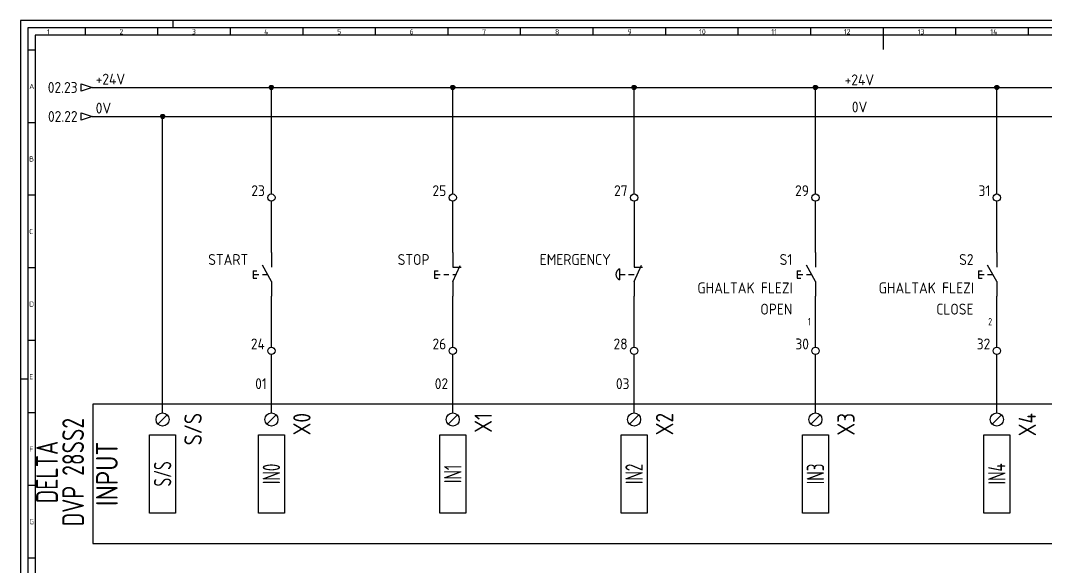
# Model space of a CAD drawing. Header units: millimetres. Extents: x 0 to 1401, y 5 to 846.
# Drawn here: x 0 to 706, y 470 to 846 of the extents above; entities that cross this region are included whole.
import ezdxf
from ezdxf.enums import TextEntityAlignment as Align

# ---------------------------------------------------------------- set-up
doc = ezdxf.new("R2010")
doc.units = ezdxf.units.MM
doc.header["$LTSCALE"] = 12
for name, color, linetype in [('035', 5, 'Continuous'), ('07', 7, 'Continuous'), ('DESC', 1, 'Continuous'), ('MISC', 2, 'Continuous'), ('RED_2.5mm^2', 1, 'Continuous'), ('SYMS', 7, 'Continuous'), ('TAGS', 51, 'Continuous'), ('TERMS', 4, 'Continuous'), ('WIRENO', 70, 'Continuous'), ('WIREREF_DEST', 61, 'Continuous'), ('XREF', 7, 'Continuous')]:
    doc.layers.add(name, color=color, linetype=linetype)
doc.styles.add('ISO Proportional', font='isocp.shx')
doc.styles.add('WD_IEC', font='ISOCP2.shx', dxfattribs={"width": 0.9, "height": 4})

# ---------------------------------------------------------------- blocks, each defined once
blk = doc.blocks.new('IEC_border_a0')
at = {"layer": '035', "color": 0}
for p, q in [((0, 841), (0, 0)), ((1189, 841), (0, 841)), ((105, 841), (105, 836)), ((44.5, 836), (44.5, 831)), ((94.5, 836), (94.5, 831)), ((144.5, 836), (144.5, 831)), ((194.5, 836), (194.5, 831)), ((244.5, 836), (244.5, 831)), ((294.5, 836), (294.5, 831)), ((344.5, 836), (344.5, 831)), ((394.5, 836), (394.5, 831)), ((444.5, 836), (444.5, 831)), ((494.5, 836), (494.5, 831)), ((544.5, 836), (544.5, 831)), ((594.5, 836), (594.5, 831)), ((644.5, 836), (644.5, 831)), ((694.5, 836), (694.5, 831)), ((9.98, 820.54), (5, 820.54)), ((9.98, 770.54), (5, 770.54)), ((9.98, 720.54), (5, 720.54)), ((9.98, 670.54), (5, 670.54)), ((9.98, 620.54), (5, 620.54)), ((0, 594), (5, 594)), ((10, 570.5), (5.02, 570.5)), ((10, 520.5), (5, 520.5)), ((10, 470.5), (5.02, 470.5))]:
    blk.add_line(p, q, dxfattribs=at)
blk.add_lwpolyline([(10, 10), (1179, 10), (1179, 831), (10, 831)], close=True, dxfattribs=at)
at = {"layer": '07', "color": 0}
blk.add_line((594.5, 831), (594.5, 821), dxfattribs=at)
blk.add_lwpolyline([(5, 5), (1184, 5), (1184, 836), (5, 836)], close=True, dxfattribs=at)
at = {"layer": '035', "color": 0, "style": 'ISO Proportional'}
for s, p in [('1', (18.31, 831.5)), ('2', (68.23, 831.5)), ('3', (118.18, 831.5)), ('4', (167.88, 831.5)), ('5', (218.34, 831.5)), ('6', (268.19, 831.5)), ('7', (318.17, 831.5)), ('8', (368.42, 831.5)), ('9', (418.46, 831.5)), ('10', (467.72, 831.5)), ('11', (517.49, 831.5)), ('12', (567.49, 831.5)), ('13', (618.42, 831.5)), ('14', (668.46, 831.5)), ('A', (6, 793.79)), ('B', (6, 743.79)), ('C', (6, 693.79)), ('D', (6, 643.79)), ('E', (6.02, 593.75)), ('F', (6.02, 543.75)), ('G', (6.02, 493.75))]:
    blk.add_text(s, height=3.5, dxfattribs=at).set_placement(p)
blk = doc.blocks.new('PLCIO_F85')
at = {"layer": 'SYMS'}
for p, q in [((-48, 48), (-48, -48)), ((1036, 48), (-48, 48)), ((-3.18, 34.32), (3.18, 40.68)), ((71.82, 34.32), (78.18, 40.68)), ((196.82, 34.32), (203.18, 40.68)), ((321.82, 34.32), (328.18, 40.68)), ((446.82, 34.32), (453.18, 40.68)), ((571.82, 34.32), (578.18, 40.68)), ((-9, -27), (-9, 27)), ((-9, 27), (9, 27)), ((9, 27), (9, -27)), ((66, -27), (66, 27)), ((66, 27), (84, 27)), ((84, 27), (84, -27)), ((191, -27), (191, 27)), ((191, 27), (209, 27)), ((209, 27), (209, -27)), ((316, -27), (316, 27)), ((316, 27), (334, 27)), ((334, 27), (334, -27)), ((441, -27), (441, 27)), ((441, 27), (459, 27)), ((459, 27), (459, -27)), ((566, -27), (566, 27)), ((566, 27), (584, 27)), ((584, 27), (584, -27)), ((9, -27), (-9, -27)), ((84, -27), (66, -27)), ((209, -27), (191, -27)), ((334, -27), (316, -27)), ((459, -27), (441, -27)), ((584, -27), (566, -27)), ((-48, -48), (1036, -48))]:
    blk.add_line(p, q, dxfattribs=at)
for centre in [(0, 37.5), (75, 37.5), (200, 37.5), (325, 37.5), (450, 37.5), (575, 37.5)]:
    blk.add_circle(centre, 4.5, dxfattribs=at)
at = {"layer": 'SYMS', "style": 'WD_IEC', "width": 0.9}
for tag, p in [('TERMDESC02', (81.25, 60)), ('TERMDESC03', (206.25, 60)), ('TERMDESC04', (331.25, 60)), ('TERMDESC05', (456.25, 60)), ('TERMDESC06', (581.25, 60)), ('TERMDESC07', (706.25, 60)), ('TERMDESC08', (831.25, 60)), ('TERMDESC09', (956.25, 60)), ('TERMDESC01', (6.25, 60))]:
    blk.add_attdef(tag, text='', height=12, rotation=90, dxfattribs=at).set_placement(p, align=Align.TOP_LEFT)
at = {"layer": 'SYMS', "style": 'WD_IEC', "width": 0.9, "flags": 1}
for tag, p in [('X2TERM01', (0, 42)), ('X2TERM02', (75, 42)), ('X2TERM03', (200, 42)), ('X2TERM04', (325, 42)), ('X2TERM05', (450, 42)), ('X2TERM06', (575, 42)), ('X2TERM07', (700, 42)), ('X2TERM08', (825, 42)), ('X2TERM09', (950, 42))]:
    blk.add_attdef(tag, text='', height=1.92, rotation=90, dxfattribs=at).set_placement(p, align=Align.RIGHT)
at = {"layer": 'SYMS', "style": 'WD_IEC', "width": 0.9}
for tag, p in [('TERM01', (15, 42)), ('TERM02', (90, 42)), ('TERM03', (215, 42)), ('TERM04', (340, 42)), ('TERM05', (465, 42)), ('TERM06', (590, 42)), ('TERM07', (715, 42)), ('TERM08', (840, 42)), ('TERM09', (965, 42))]:
    blk.add_attdef(tag, text='', height=12, rotation=90, dxfattribs=at).set_placement(p, align=Align.TOP_RIGHT)
at = {"layer": 'SYMS', "style": 'WD_IEC'}
for tag, width, p in [('LINE1', 0.9, (-87, 0)), ('LINE2', 0.9, (-69, 0)), ('DESC', 0.9, (-50.84, 0)), ('TAG', 0.9, (-30.87, 0)), ('INST', 0.8, (-159, 0)), ('LOC', 0.8, (-141, 0)), ('MFG', 0.8, (-123, 0)), ('CAT', 0.8, (-105, 0))]:
    blk.add_attdef(tag, text='', height=15, rotation=90, dxfattribs=dict(at, width=width)).set_placement(p, align=Align.CENTER)
at = {"layer": 'SYMS', "style": 'WD_IEC', "width": 0.7}
for tag, p in [('TAGA01', (0, 0)), ('TAGA02', (75, 0)), ('TAGA03', (200, 0)), ('TAGA04', (325, 0)), ('TAGA05', (450, 0)), ('TAGA06', (575, 0)), ('TAGA07', (700, 0)), ('TAGA08', (825, 0)), ('TAGA09', (950, 0))]:
    blk.add_attdef(tag, text='', height=12, rotation=90, dxfattribs=at).set_placement(p, align=Align.MIDDLE_CENTER)
at = {"layer": 'SYMS', "linetype": 'Continuous', "style": 'WD_IEC', "width": 0.9, "flags": 9}
blk.add_attdef('ASSYCODE', text='', height=1.92, rotation=90, dxfattribs=at).set_placement((-102.85, -22.08), align=Align.CENTER)
at = {"layer": 'SYMS', "style": 'WD_IEC', "width": 0.9}
for tag, p in [('DESCA01', (-9, -111)), ('DESCB01', (9, -111)), ('DESCC01', (27, -111)), ('DESCD01', (45, -111)), ('DESCE01', (63, -111)), ('DESCA02', (66, -111)), ('DESCB02', (84, -111)), ('DESCC02', (102, -111)), ('DESCD02', (120, -111)), ('DESCE02', (138, -111)), ('DESCA03', (191, -111)), ('DESCB03', (209, -111)), ('DESCC03', (227, -111)), ('DESCD03', (245, -111)), ('DESCE03', (263, -111)), ('DESCA04', (316, -111)), ('DESCB04', (334, -111)), ('DESCC04', (352, -111)), ('DESCD04', (370, -111)), ('DESCE04', (388, -111)), ('DESCA05', (441, -111)), ('DESCB05', (459, -111)), ('DESCC05', (477, -111)), ('DESCD05', (495, -111)), ('DESCE05', (513, -111)), ('DESCA06', (566, -111)), ('DESCB06', (584, -111)), ('DESCC06', (602, -111)), ('DESCD06', (620, -111)), ('DESCE06', (638, -111)), ('DESCA07', (691, -111)), ('DESCB07', (709, -111)), ('DESCC07', (727, -111)), ('DESCD07', (745, -111)), ('DESCE07', (763, -111)), ('DESCA08', (816, -111)), ('DESCB08', (834, -111)), ('DESCC08', (852, -111)), ('DESCD08', (870, -111)), ('DESCE08', (888, -111)), ('DESCA09', (941, -111)), ('DESCB09', (959, -111)), ('DESCC09', (977, -111)), ('DESCD09', (995, -111)), ('DESCE09', (1013, -111))]:
    blk.add_attdef(tag, text='', height=15, rotation=90, dxfattribs=at).set_placement(p, align=Align.RIGHT)
blk = doc.blocks.new('WDDOT')
for radius in [0.72, 0.449, 0.223]:
    blk.add_circle((0, 0), radius)
blk = doc.blocks.new('VPB12')
for p, q in [((0, 7.5), (0, 2.5)), ((-6.25, 1.25), (-6.25, -1.25)), ((-6.25, 1.25), (-5, 1.25)), ((-6.25, 0), (-4.38, 0)), ((-3.12, 0), (-1.39, 0)), ((0, -2.5), (2.5, 3.12)), ((0, 2.5), (2.87, 2.5)), ((0, 0), (1.11, 0)), ((-6.25, -1.25), (-5, -1.25)), ((0, -2.5), (0, -7.5))]:
    blk.add_line(p, q)
at = {"style": 'WD_IEC'}
for tag, p in [('INST', (-8, 10.25)), ('LOC', (-8, 6.75)), ('TAG1', (-8, 3.25)), ('DESC1', (-8, -10.35)), ('DESC2', (-8, -13.85)), ('DESC3', (-8, -17.35))]:
    blk.add_attdef(tag, text='', height=2.5, dxfattribs=at).set_placement(p, align=Align.RIGHT)
blk.add_attdef('TERM01', text='', height=2, rotation=90, dxfattribs=at).set_placement((-1, 7.5), align=Align.RIGHT)
at = {"style": 'WD_IEC', "flags": 1}
for tag, p, height in [('X2TERM01', (0, 7.5), 0.32), ('CONTACT', (0.5, 4.5), 1), ('COMMON', (1.75, 3.25), 1), ('X1LINK', (1.5, 0), 0.32), ('ASSYCODE', (1, -4), 1), ('FAMILY', (1, -5.5), 1), ('CATDESC', (1, -7), 1), ('X8TERM02', (0, -7.5), 0.32)]:
    blk.add_attdef(tag, p, '', height=height, dxfattribs=at)
at = {"style": 'WD_IEC', "flags": 9}
for tag, p in [('MFG', (-8.5, -0.25)), ('CAT', (-8.5, -2.75))]:
    blk.add_attdef(tag, text='', height=1.5, dxfattribs=at).set_placement(p, align=Align.RIGHT)
at = {"style": 'WD_IEC'}
blk.add_attdef('TERM02', (-1, -7.5), '', height=2, rotation=90, dxfattribs=at)
at = {"lineweight": 15, "style": 'WD_IEC'}
blk.add_attdef('XREF', text='', height=2.5, dxfattribs=at).set_placement((-8, -6.35), align=Align.RIGHT)
blk = doc.blocks.new('VPB12M')
for p, q in [((0, 7.5), (0, 2.5)), ((-5, 1.875), (-5, -1.875)), ((-5, 0), (-3.125, 0)), ((-1.94444, 0), (0, 0)), ((0, -2.5), (2.5, 3.125)), ((0, 2.5), (2.8678, 2.5)), ((0, -2.5), (0, -7.5))]:
    blk.add_line(p, q)
blk.add_arc((-4.21875, 0), 2.03125, 112.6198649, 247.3801351)
at = {"style": 'WD_IEC'}
for tag, p in [('INST', (-8, 10.25)), ('LOC', (-8, 6.75)), ('TAG1', (-8, 3.25)), ('DESC1', (-8, -10.35)), ('DESC2', (-8, -13.85)), ('DESC3', (-8, -17.35))]:
    blk.add_attdef(tag, text='', height=2.5, dxfattribs=at).set_placement(p, align=Align.RIGHT)
blk.add_attdef('TERM01', text='', height=2, rotation=90, dxfattribs=at).set_placement((-1, 7.5), align=Align.RIGHT)
at = {"style": 'WD_IEC', "flags": 1}
for tag, p, height in [('X2TERM01', (0, 7.5), 0.32), ('CONTACT', (0.5, 4.5), 1), ('COMMON', (1.75, 3.25), 1), ('X1LINK', (1.5, 0), 0.32), ('ASSYCODE', (1, -4), 1), ('FAMILY', (1, -5.5), 1), ('CATDESC', (1, -7), 1), ('X8TERM02', (0, -7.5), 0.32)]:
    blk.add_attdef(tag, p, '', height=height, dxfattribs=at)
at = {"style": 'WD_IEC', "flags": 9}
for tag, p in [('MFG', (-8.5, -0.25)), ('CAT', (-8.5, -2.75))]:
    blk.add_attdef(tag, text='', height=1.5, dxfattribs=at).set_placement(p, align=Align.RIGHT)
at = {"style": 'WD_IEC'}
blk.add_attdef('TERM02', (-1, -7.5), '', height=2, rotation=90, dxfattribs=at)
at = {"lineweight": 15, "style": 'WD_IEC'}
blk.add_attdef('XREF', text='', height=2.5, dxfattribs=at).set_placement((-8, -6.35), align=Align.RIGHT)
blk = doc.blocks.new('HA1D3')
blk.add_lwpolyline([(0, 0), (-3.75, -1.25), (-3.75, 1.25)], close=True)
at = {"style": 'WD_IEC'}
blk.add_attdef('XREF', text='', height=2.5, dxfattribs=at).set_placement((-5, 0), align=Align.MIDDLE_RIGHT)
at = {"style": 'WD_IEC', "flags": 1}
blk.add_attdef('SIGCODE', text='', height=1, dxfattribs=at).set_placement((-2.5, 1.8), align=Align.RIGHT)
at = {"style": 'WD_IEC'}
for tag, p, height, flags in [('X1TERM01', (0, 0), 0.32, 1), ('WIRENO', (1.25, 1), 2.5, 8)]:
    blk.add_attdef(tag, p, '', height=height, dxfattribs=dict(at, flags=flags))
blk.add_attdef('DESC1', text='', height=2.5, dxfattribs=at).set_placement((1.25, -1), align=Align.TOP_LEFT)
blk = doc.blocks.new('WD_WNH')
at = {"linetype": 'Continuous', "style": 'WD_IEC', "width": 0.8}
blk.add_attdef('WIRENO', text='', height=2.5, dxfattribs=at).set_placement((0, 0.75), align=Align.CENTER)
at = {"style": 'WD_IEC', "flags": 1}
for tag, p in [('W08USER', (0, 0.375)), ('W04USER', (0, 0.875)), ('W05USER', (0, 0.75)), ('W09USER', (0, 0.25)), ('W03USER', (0, 1)), ('W06USER', (0, 0.625)), ('W07USER', (0, 0.5)), ('W02USER', (0, 1.125)), ('W01USER', (0, 1.25)), ('W10USER', (0, 0.125))]:
    blk.add_attdef(tag, text='', height=0.08, dxfattribs=at).set_placement(p, align=Align.CENTER)
blk = doc.blocks.new('VPB11')
for p, q in [((0, 7.5), (0, 2.5)), ((-6.25, 1.25), (-6.25, -1.25)), ((-6.25, 1.25), (-5, 1.25)), ((-6.25, 0), (-4.375, 0)), ((0, -2.5), (-3.125, 3.125)), ((-3.125, 0), (-1.389, 0)), ((-6.25, -1.25), (-5, -1.25)), ((0, -2.5), (0, -7.5))]:
    blk.add_line(p, q)
at = {"style": 'WD_IEC'}
for tag, p in [('INST', (-8, 10.25)), ('LOC', (-8, 6.75)), ('TAG1', (-8, 3.25)), ('DESC1', (-8, -10.35)), ('DESC2', (-8, -13.85)), ('DESC3', (-8, -17.35))]:
    blk.add_attdef(tag, text='', height=2.5, dxfattribs=at).set_placement(p, align=Align.RIGHT)
blk.add_attdef('TERM01', text='', height=2, rotation=90, dxfattribs=at).set_placement((-1, 7.5), align=Align.RIGHT)
at = {"style": 'WD_IEC', "flags": 1}
for tag, p, height in [('X2TERM01', (0, 7.5), 0.32), ('CONTACT', (0.5, 4.5), 1), ('COMMON', (1.75, 3.25), 1), ('X1LINK', (0, 0), 0.32), ('ASSYCODE', (1, -4), 1), ('FAMILY', (1, -5.5), 1), ('CATDESC', (1, -7), 1), ('X8TERM02', (0, -7.5), 0.32)]:
    blk.add_attdef(tag, p, '', height=height, dxfattribs=at)
at = {"style": 'WD_IEC', "flags": 9}
for tag, p in [('MFG', (-8.5, -0.25)), ('CAT', (-8.5, -2.75))]:
    blk.add_attdef(tag, text='', height=1.5, dxfattribs=at).set_placement(p, align=Align.RIGHT)
at = {"style": 'WD_IEC'}
blk.add_attdef('TERM02', (-1, -7.5), '', height=2, rotation=90, dxfattribs=at)
at = {"lineweight": 15, "style": 'WD_IEC'}
blk.add_attdef('XREF', text='', height=2.5, dxfattribs=at).set_placement((-8, -6.35), align=Align.RIGHT)
blk = doc.blocks.new('WD_WNV')
at = {"linetype": 'Continuous', "style": 'WD_IEC', "width": 0.8}
blk.add_attdef('WIRENO', text='', height=2.5, dxfattribs=at).set_placement((-1.6, 0), align=Align.MIDDLE_RIGHT)
at = {"style": 'WD_IEC', "flags": 1}
for tag, p in [('W08USER', (-1, 0.375)), ('W04USER', (-1, 0.875)), ('W05USER', (-1, 0.75)), ('W09USER', (-1, 0.25)), ('W03USER', (-1, 1)), ('W06USER', (-1, 0.625)), ('W07USER', (-1, 0.5)), ('W02USER', (-1, 1.125)), ('W01USER', (-1, 1.25)), ('W10USER', (-1, 0.125))]:
    blk.add_attdef(tag, text='', height=0.08, dxfattribs=at).set_placement(p, align=Align.CENTER)
blk = doc.blocks.new('VT0002')
blk.add_circle((0, 0), 1.25)
at = {"style": 'WD_IEC', "flags": 1}
for tag, p, height in [('ASSYCODE', (2.75, 10.75), 1), ('CATDESC', (2.75, 9.25), 1), ('MFG', (2.75, 7.25), 1.5), ('CAT', (2.75, 4.75), 1.5), ('X4PIN01', (-1.25, 1), 0.25), ('X4TERM01', (-1.25, 0), 0.25), ('X4TERMDESC01', (-1.25, 0.5), 0.4), ('STRIPSEQ', (0, 0), 0.025), ('X2PIN01', (0, 2.25), 0.25), ('X2TERM01', (0, 1.25), 0.25), ('X8PIN01', (0, -0.25), 0.25), ('X2TERMDESC01', (0, 1.75), 0.4), ('X1PIN01', (1.25, 1), 0.25), ('X1TERM01', (1.25, 0), 0.25), ('X1TERMDESC01', (1.25, 0.5), 0.4), ('LINKTERM', (0, -0.04), 0.025), ('X8TERM01', (0, -1.25), 0.25), ('X8TERMDESC01', (0, -0.75), 0.4)]:
    blk.add_attdef(tag, p, '', height=height, dxfattribs=at)
at = {"style": 'WD_IEC'}
for tag, p in [('INST', (-2.25, 6.5)), ('LOC', (-2.25, 3.5)), ('DESC2', (-2.25, -9.25)), ('DESC1', (-2.25, -6.25)), ('DESC3', (-2.25, -12.25))]:
    blk.add_attdef(tag, text='', height=2.5, dxfattribs=at).set_placement(p, align=Align.RIGHT)
at = {"style": 'WD_IEC', "flags": 8}
for tag, height, p in [('TAGSTRIP', 2.5, (-2.25, 0.5)), ('TERM01', 2, (-2.25, -3.25))]:
    blk.add_attdef(tag, text='', height=height, dxfattribs=at).set_placement(p, align=Align.RIGHT)

msp = doc.modelspace()

# ---------------------------------------------------------------- linework, layer by layer
at = {"layer": 'RED_2.5mm^2', "color": 0}
for p, q in [((49.34, 799.79), (1107.09, 799.79)), ((172.94, 726.37), (172.94, 799.79)), ((297.94, 726.37), (297.94, 799.79)), ((422.94, 726.37), (422.94, 799.79)), ((547.94, 726.37), (547.94, 799.79)), ((672.94, 726.37), (672.94, 799.79)), ((49.34, 779.79), (1107.09, 779.79)), ((97.94, 575.43), (97.94, 779.79)), ((172.94, 685.94), (172.94, 721.37)), ((297.94, 685.94), (297.94, 721.37)), ((547.94, 685.94), (547.94, 721.37)), ((172.94, 620.75), (172.94, 655.94)), ((297.94, 620.75), (297.94, 655.94)), ((422.94, 620.75), (422.94, 655.94)), ((547.94, 620.75), (547.94, 655.94)), ((172.94, 575.43), (172.94, 615.75)), ((297.94, 575.43), (297.94, 615.75)), ((422.94, 575.43), (422.94, 615.75)), ((547.94, 575.43), (547.94, 615.75)), ((672.94, 575.43), (672.94, 615.75))]:
    msp.add_line(p, q, dxfattribs=at)
at = {"layer": 'RED_2.5mm^2'}
for p, q in [((422.94, 721.37), (422.94, 685.94)), ((672.94, 685.94), (672.94, 721.37)), ((672.94, 620.75), (672.94, 655.94))]:
    msp.add_line(p, q, dxfattribs=at)

# ---------------------------------------------------------------- block references
msp.add_blockref('IEC_border_a0', (0, 4.94))
at = {"layer": 'SYMS', "color": 0}
ref = msp.add_blockref('HA1D3', (49.34, 799.79), dxfattribs=dict(at, xscale=2, yscale=2, zscale=2))
ref.add_attrib('XREF', '02.23', dxfattribs={"layer": 'XREF', "height": 7.5, "style": 'WD_IEC'}).set_placement((39.34, 799.79), align=Align.MIDDLE_RIGHT)
ref.add_attrib('WIRENO', '+24V', (51.84, 801.79), dxfattribs={"layer": 'WIREREF_DEST', "height": 7.5, "style": 'WD_IEC', "flags": 8})
at = {"layer": 'SYMS', "color": 0, "xscale": 2, "yscale": 2, "zscale": 2}
for p in [(172.94, 799.79), (297.94, 799.79), (422.94, 799.79), (547.94, 799.79), (672.94, 799.79), (97.94, 779.79)]:
    msp.add_blockref('WDDOT', p, dxfattribs=at)
at = {"layer": 'SYMS', "color": 0}
ref = msp.add_blockref('HA1D3', (49.34, 779.79), dxfattribs=dict(at, xscale=2, yscale=2, zscale=2))
ref.add_attrib('XREF', '02.22', dxfattribs={"layer": 'XREF', "height": 7.5, "style": 'WD_IEC'}).set_placement((39.34, 779.79), align=Align.MIDDLE_RIGHT)
ref.add_attrib('WIRENO', '0V', (51.84, 781.79), dxfattribs={"layer": 'WIREREF_DEST', "height": 7.5, "style": 'WD_IEC', "flags": 8})
at = {"layer": 'SYMS'}
ref = msp.add_blockref('VT0002', (172.94, 723.87), dxfattribs=dict(at, xscale=2, yscale=2, zscale=2))
ref.add_attrib('TAGSTRIP', '23', dxfattribs={"layer": 'TAGS', "height": 7.5, "style": 'WD_IEC', "flags": 8}).set_placement((168.44, 724.87), align=Align.RIGHT)
ref = msp.add_blockref('VT0002', (297.94, 723.87), dxfattribs=dict(at, xscale=2, yscale=2, zscale=2))
ref.add_attrib('TAGSTRIP', '25', dxfattribs={"layer": 'TAGS', "height": 7.5, "style": 'WD_IEC', "flags": 8}).set_placement((293.44, 724.87), align=Align.RIGHT)
ref = msp.add_blockref('VT0002', (422.94, 723.87), dxfattribs=dict(at, xscale=2, yscale=2, zscale=2))
ref.add_attrib('TAGSTRIP', '27', dxfattribs={"layer": 'TAGS', "height": 7.5, "style": 'WD_IEC', "flags": 8}).set_placement((418.44, 724.87), align=Align.RIGHT)
ref = msp.add_blockref('VT0002', (547.94, 723.87), dxfattribs=dict(at, xscale=2, yscale=2, zscale=2))
ref.add_attrib('TAGSTRIP', '29', dxfattribs={"layer": 'TAGS', "height": 7.5, "style": 'WD_IEC', "flags": 8}).set_placement((543.44, 724.87), align=Align.RIGHT)
ref = msp.add_blockref('VT0002', (672.94, 723.87), dxfattribs=dict(at, xscale=2, yscale=2, zscale=2))
ref.add_attrib('TAGSTRIP', '31', dxfattribs={"layer": 'TAGS', "height": 7.5, "style": 'WD_IEC', "flags": 8}).set_placement((668.44, 724.87), align=Align.RIGHT)
at = {"layer": 'SYMS', "color": 0}
ref = msp.add_blockref('VPB11', (172.94, 670.94), dxfattribs=dict(at, xscale=2, yscale=2, zscale=2))
ref.add_attrib('TAG1', 'START', dxfattribs={"layer": 'TAGS', "height": 7.5, "style": 'WD_IEC'}).set_placement((156.94, 677.44), align=Align.RIGHT)
ref = msp.add_blockref('VPB12', (297.94, 670.94), dxfattribs=dict(at, xscale=2, yscale=2, zscale=2))
ref.add_attrib('TAG1', 'STOP', dxfattribs={"layer": 'TAGS', "height": 7.5, "style": 'WD_IEC'}).set_placement((281.94, 677.44), align=Align.RIGHT)
ref = msp.add_blockref('VPB12M', (422.94, 670.94), dxfattribs=dict(at, xscale=2, yscale=2, zscale=2))
ref.add_attrib('TAG1', 'EMERGENCY', dxfattribs={"layer": 'TAGS', "height": 7.5, "style": 'WD_IEC'}).set_placement((406.94, 677.44), align=Align.RIGHT)
ref = msp.add_blockref('VPB11', (547.94, 670.94), dxfattribs=dict(at, xscale=2, yscale=2, zscale=2))
ref.add_attrib('DESC2', 'OPEN', dxfattribs={"layer": 'DESC', "height": 7.5, "style": 'WD_IEC'}).set_placement((531.94, 643.24), align=Align.RIGHT)
ref.add_attrib('DESC1', 'GHALTAK FLEZI', dxfattribs={"layer": 'DESC', "height": 7.5, "style": 'WD_IEC'}).set_placement((532.29, 657.86), align=Align.RIGHT)
ref.add_attrib('TAG1', 'S1', dxfattribs={"layer": 'TAGS', "height": 7.5, "style": 'WD_IEC'}).set_placement((531.94, 677.44), align=Align.RIGHT)
ref = msp.add_blockref('VPB11', (672.88, 670.94), dxfattribs=dict(at, xscale=2, yscale=2, zscale=2))
ref.add_attrib('DESC2', 'CLOSE', dxfattribs={"layer": 'DESC', "height": 7.5, "style": 'WD_IEC'}).set_placement((656.88, 643.24), align=Align.RIGHT)
ref.add_attrib('DESC1', 'GHALTAK FLEZI', dxfattribs={"layer": 'DESC', "height": 7.5, "style": 'WD_IEC'}).set_placement((657.23, 657.86), align=Align.RIGHT)
ref.add_attrib('TAG1', 'S2', dxfattribs={"layer": 'TAGS', "height": 7.5, "style": 'WD_IEC'}).set_placement((656.88, 677.44), align=Align.RIGHT)
at = {"layer": 'SYMS'}
ref = msp.add_blockref('VT0002', (172.94, 618.25), dxfattribs=dict(at, xscale=2, yscale=2, zscale=2))
ref.add_attrib('TAGSTRIP', '24', dxfattribs={"layer": 'TAGS', "height": 7.5, "style": 'WD_IEC', "flags": 8}).set_placement((168.44, 619.25), align=Align.RIGHT)
ref = msp.add_blockref('VT0002', (297.94, 618.25), dxfattribs=dict(at, xscale=2, yscale=2, zscale=2))
ref.add_attrib('TAGSTRIP', '26', dxfattribs={"layer": 'TAGS', "height": 7.5, "style": 'WD_IEC', "flags": 8}).set_placement((293.44, 619.25), align=Align.RIGHT)
ref = msp.add_blockref('VT0002', (422.94, 618.25), dxfattribs=dict(at, xscale=2, yscale=2, zscale=2))
ref.add_attrib('TAGSTRIP', '28', dxfattribs={"layer": 'TAGS', "height": 7.5, "style": 'WD_IEC', "flags": 8}).set_placement((418.44, 619.25), align=Align.RIGHT)
ref = msp.add_blockref('VT0002', (547.94, 618.25), dxfattribs=dict(at, xscale=2, yscale=2, zscale=2))
ref.add_attrib('TAGSTRIP', '30', dxfattribs={"layer": 'TAGS', "height": 7.5, "style": 'WD_IEC', "flags": 8}).set_placement((543.44, 619.25), align=Align.RIGHT)
ref = msp.add_blockref('VT0002', (672.94, 618.25), dxfattribs=dict(at, xscale=2, yscale=2, zscale=2))
ref.add_attrib('TAGSTRIP', '32', dxfattribs={"layer": 'TAGS', "height": 7.5, "style": 'WD_IEC', "flags": 8}).set_placement((668.44, 619.25), align=Align.RIGHT)
at = {"layer": 'SYMS', "color": 0}
ref = msp.add_blockref('PLCIO_F85', (97.94, 533.43), dxfattribs=at)
ref.add_attrib('TERM01', 'S/S', dxfattribs={"layer": 'TERMS', "height": 12, "rotation": 90, "style": 'WD_IEC', "width": 0.9}).set_placement((112.94, 575.43), align=Align.TOP_RIGHT)
ref.add_attrib('TAGA01', 'S/S', dxfattribs={"layer": 'TAGS', "height": 12, "rotation": 90, "style": 'WD_IEC', "width": 0.7}).set_placement((97.94, 533.43), align=Align.MIDDLE_CENTER)
ref.add_attrib('TAG', 'INPUT', dxfattribs={"layer": 'TAGS', "height": 15, "rotation": 90, "style": 'WD_IEC', "width": 0.9}).set_placement((67.07, 533.43), align=Align.CENTER)
ref.add_attrib('CAT', 'DVP 28SS2', dxfattribs={"layer": 'MISC', "height": 15, "rotation": 90, "style": 'WD_IEC', "width": 0.8}).set_placement((43.78, 534.67), align=Align.CENTER)
ref.add_attrib('MFG', 'DELTA', dxfattribs={"layer": 'MISC', "height": 15, "rotation": 90, "style": 'WD_IEC', "width": 0.8}).set_placement((25.78, 534.67), align=Align.CENTER)
ref.add_attrib('TERM02', 'X0', dxfattribs={"layer": 'TERMS', "height": 12, "rotation": 90, "style": 'WD_IEC', "width": 0.9}).set_placement((187.94, 575.43), align=Align.TOP_RIGHT)
ref.add_attrib('TAGA02', 'IN0', dxfattribs={"layer": 'TAGS', "height": 12, "rotation": 90, "style": 'WD_IEC', "width": 0.7}).set_placement((172.94, 533.43), align=Align.MIDDLE_CENTER)
ref.add_attrib('TERM03', 'X1', dxfattribs={"layer": 'TERMS', "height": 12, "rotation": 90, "style": 'WD_IEC', "width": 0.9}).set_placement((312.94, 575.43), align=Align.TOP_RIGHT)
ref.add_attrib('TAGA03', 'IN1', dxfattribs={"layer": 'TAGS', "height": 12, "rotation": 90, "style": 'WD_IEC', "width": 0.7}).set_placement((297.94, 533.43), align=Align.MIDDLE_CENTER)
ref.add_attrib('TERM04', 'X2', dxfattribs={"layer": 'TERMS', "height": 12, "rotation": 90, "style": 'WD_IEC', "width": 0.9}).set_placement((437.94, 575.43), align=Align.TOP_RIGHT)
ref.add_attrib('TAGA04', 'IN2', dxfattribs={"layer": 'TAGS', "height": 12, "rotation": 90, "style": 'WD_IEC', "width": 0.7}).set_placement((422.94, 533.43), align=Align.MIDDLE_CENTER)
ref.add_attrib('TERM05', 'X3', dxfattribs={"layer": 'TERMS', "height": 12, "rotation": 90, "style": 'WD_IEC', "width": 0.9}).set_placement((562.94, 575.43), align=Align.TOP_RIGHT)
ref.add_attrib('TAGA05', 'IN3', dxfattribs={"layer": 'TAGS', "height": 12, "rotation": 90, "style": 'WD_IEC', "width": 0.7}).set_placement((547.94, 533.43), align=Align.MIDDLE_CENTER)
ref.add_attrib('TERM06', 'X4', dxfattribs={"layer": 'TERMS', "height": 12, "rotation": 90, "style": 'WD_IEC', "width": 0.9}).set_placement((687.94, 575.43), align=Align.TOP_RIGHT)
ref.add_attrib('TAGA06', 'IN4', dxfattribs={"layer": 'TAGS', "height": 12, "rotation": 90, "style": 'WD_IEC', "width": 0.7}).set_placement((672.94, 533.43), align=Align.MIDDLE_CENTER)
at = {"layer": 'WIRENO', "color": 0}
ref = msp.add_blockref('WD_WNH', (578.22, 799.79), dxfattribs=dict(at, xscale=2, yscale=2, zscale=2))
ref.add_attrib('WIRENO', '+24V', dxfattribs={"linetype": 'Continuous', "height": 7.5, "style": 'WD_IEC'}).set_placement((578.22, 801.29), align=Align.CENTER)
ref = msp.add_blockref('WD_WNH', (578.22, 779.79), dxfattribs=dict(at, xscale=2, yscale=2, zscale=2))
ref.add_attrib('WIRENO', '0V', dxfattribs={"linetype": 'Continuous', "height": 7.5, "style": 'WD_IEC'}).set_placement((578.33, 782.56), align=Align.CENTER)
at = {"layer": 'WIRENO'}
ref = msp.add_blockref('WD_WNV', (547.94, 638.34), dxfattribs=dict(at, xscale=2, yscale=2, zscale=2))
ref.add_attrib('WIRENO', '1', dxfattribs={"linetype": 'Continuous', "height": 5, "style": 'WD_IEC', "width": 0.8}).set_placement((544.74, 638.34), align=Align.MIDDLE_RIGHT)
ref = msp.add_blockref('WD_WNV', (672.94, 638.34), dxfattribs=dict(at, xscale=2, yscale=2, zscale=2))
ref.add_attrib('WIRENO', '2', dxfattribs={"linetype": 'Continuous', "height": 5, "style": 'WD_IEC', "width": 0.8}).set_placement((669.74, 638.34), align=Align.MIDDLE_RIGHT)
ref = msp.add_blockref('WD_WNV', (172.94, 595.59), dxfattribs=dict(at, xscale=2, yscale=2, zscale=2))
ref.add_attrib('WIRENO', '01', dxfattribs={"linetype": 'Continuous', "height": 7.5, "style": 'WD_IEC'}).set_placement((169.74, 595.59), align=Align.MIDDLE_RIGHT)
ref = msp.add_blockref('WD_WNV', (297.94, 595.59), dxfattribs=dict(at, xscale=2, yscale=2, zscale=2))
ref.add_attrib('WIRENO', '02', dxfattribs={"linetype": 'Continuous', "height": 7.5, "style": 'WD_IEC'}).set_placement((294.74, 595.59), align=Align.MIDDLE_RIGHT)
ref = msp.add_blockref('WD_WNV', (422.94, 595.59), dxfattribs=dict(at, xscale=2, yscale=2, zscale=2))
ref.add_attrib('WIRENO', '03', dxfattribs={"linetype": 'Continuous', "height": 7.5, "style": 'WD_IEC'}).set_placement((419.74, 595.59), align=Align.MIDDLE_RIGHT)

doc.saveas('drawing.dxf')
